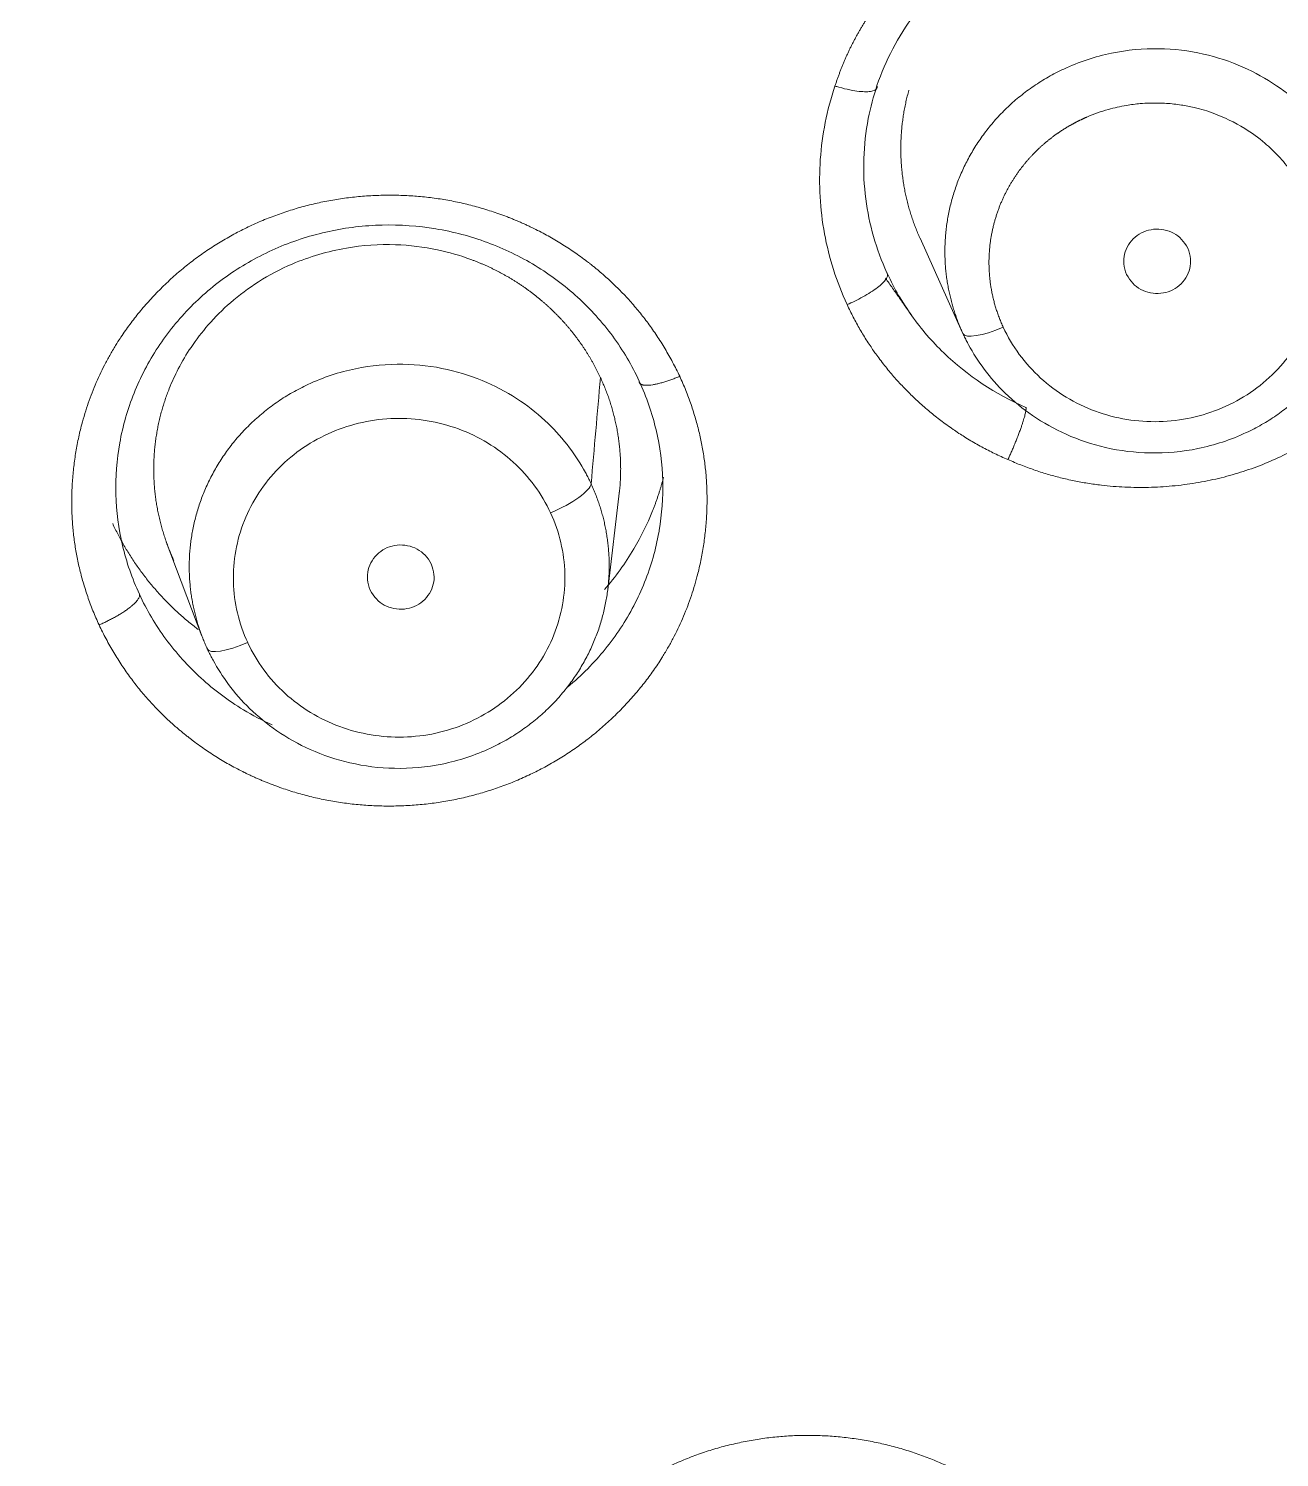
# Model space of a CAD drawing. Extents: x 6534 to 7663, y 0 to 827.
# Drawn here: x 7141.03 to 7149.49, y 544.82 to 554.48 of the extents above; entities that cross this region are included whole.
import ezdxf

# ---------------------------------------------------------------- set-up
doc = ezdxf.new("R2010")
doc.units = 0
doc.header["$LTSCALE"] = 30
doc.header["$MEASUREMENT"] = 0
doc.layers.add('1', color=7, linetype='CONTINUOUS')

msp = doc.modelspace()

# ---------------------------------------------------------------- linework, layer by layer
at = {"layer": '1', "color": 7, "linetype": 'Continuous', "lineweight": 18}
for p, q in [((7147.0556, 553.0597), (7147.3408, 552.4261)), ((7144.9438, 550.6827), (7145.0242, 551.3555)), ((7141.9585, 551.007), (7142.1994, 550.3707))]:
    msp.add_line(p, q, dxfattribs=at)
for centre, major_axis, ratio, start_param, end_param in [((7103.3945, 533.9208), (62.577, 0), 0.961466, 0, 3.141593), ((7103.3945, 533.3075), (-60.5, 0), 0.961466, 2.420581, 4.712389), ((7103.3945, 533.4449), (60, 0), 0.961466, 4.72417, 7.853982), ((7103.3945, 533.4449), (-59.925, 0), 0.961466, 1.570796, 4.712389), ((7147.6184, 552.5409), (-0.2724, -0.1257), 0.25132, 6.280698, 7.737962), ((7144.5571, 551.2855), (0.2723, 0.1259), 0.251191, 4.597103, 6.139773), ((7142.5088, 550.4087), (-0.2723, -0.1259), 0.25124, 6.265082, 7.737973)]:
    msp.add_ellipse(centre, major_axis=major_axis, ratio=ratio, start_param=start_param, end_param=end_param, dxfattribs=at)
at = {"layer": '1', "color": 7, "linetype": 'Continuous', "lineweight": 13}
for centre, major_axis, start_param, end_param in [((7103.3945, 533.3075), (-59.425, 0), 1.570796, 4.70194), ((7103.3945, 533.3075), (-57.948, 0), 1.579187, 4.712389), ((7103.3945, 533.3519), (57.4031, 0), 4.721079, 7.853982)]:
    msp.add_ellipse(centre, major_axis=major_axis, ratio=0.961466, start_param=start_param, end_param=end_param, dxfattribs=at)
at = {"layer": '1', "color": 7, "linetype": 'Continuous', "lineweight": 18}
for points, knots in [([(7166.2936, 539.0744), (7166.2935, 540.2478), (7166.258, 541.4096), (7166.1199, 543.7065), (7166.0175, 544.8416), (7165.7502, 547.0816), (7165.5853, 548.1865), (7165.1975, 550.3635), (7164.9745, 551.4355), (7164.4752, 553.5441), (7164.1987, 554.5807), (7163.5967, 556.6166), (7163.2712, 557.6159), (7162.5755, 559.5754), (7161.8352, 561.4959), (7160.604, 564.2559), (7159.2649, 566.8924), (7157.8306, 569.4036), (7156.3131, 571.7885), (7154.7243, 574.0471), (7153.0753, 576.1799), (7151.3771, 578.1885), (7150.2189, 579.4458), (7149.343, 580.3589), (7148.9032, 580.8079), (7148.3874, 581.3188), (7148.1289, 581.571), (7147.9995, 581.6963), (7147.9347, 581.7587), (7147.9023, 581.7899), (7147.8862, 581.8055), (7147.8781, 581.8133), (7147.874, 581.8172), (7147.872, 581.8191), (7147.871, 581.8201), (7147.8705, 581.8205), (7147.8703, 581.8208), (7147.8701, 581.8209), (7146.3686, 583.2641), (7144.7968, 584.6285), (7141.532, 587.1895), (7139.839, 588.3862), (7136.3513, 590.6036), (7134.5567, 591.6244), (7130.8862, 593.4839), (7129.0103, 594.3227), (7125.1973, 595.8143), (7123.2602, 596.4671), (7119.3451, 597.585), (7117.3671, 598.0499), (7113.3896, 598.7921), (7111.3902, 599.0693), (7107.3893, 599.4377), (7105.3878, 599.529), (7103.3945, 599.5291)], [0, 0, 0, 0, 0.03125, 0.03125, 0.0625, 0.0625, 0.09375, 0.09375, 0.125, 0.125, 0.15625, 0.15625, 0.1875, 0.1875, 0.21875, 0.25, 0.28125, 0.3125, 0.34375, 0.375, 0.40625, 0.4375, 0.46875, 0.46875, 0.484375, 0.492187, 0.496094, 0.498047, 0.499023, 0.499512, 0.499756, 0.499878, 0.499939, 0.499969, 0.499985, 0.499992, 0.499992, 0.5, 0.5, 0.5625, 0.5625, 0.625, 0.625, 0.6875, 0.6875, 0.75, 0.75, 0.8125, 0.8125, 0.875, 0.875, 0.9375, 0.9375, 1, 1, 1, 1]), ([(7146.4803, 554.0891), (7146.4828, 554.0967), (7146.4878, 554.1118), (7146.4956, 554.1344), (7146.5036, 554.1568), (7146.5119, 554.179), (7146.5204, 554.2012), (7146.5291, 554.2231), (7146.5381, 554.2449), (7146.5473, 554.2666), (7146.5568, 554.2881), (7146.5665, 554.3095), (7146.5764, 554.3307), (7146.5866, 554.3518), (7146.597, 554.3727), (7146.6077, 554.3934), (7146.6186, 554.4141), (7146.6298, 554.4345), (7146.6412, 554.4548), (7146.6528, 554.475), (7146.6647, 554.495), (7146.6768, 554.5149), (7146.6892, 554.5346), (7146.7018, 554.5541), (7146.7147, 554.5735), (7146.7278, 554.5928), (7146.7411, 554.6119), (7146.774, 554.6577), (7146.829, 554.7286), (7146.9103, 554.821), (7146.9975, 554.9085), (7147.0908, 554.9912), (7147.1893, 555.0684), (7147.2922, 555.1394), (7147.3992, 555.2035), (7147.5102, 555.2608), (7147.6254, 555.3112), (7147.8026, 555.3757), (7148.0496, 555.4367), (7148.3332, 555.4623), (7148.5842, 555.4548), (7148.7991, 555.427), (7148.9937, 555.3822), (7149.1672, 555.3268), (7149.3194, 555.2657), (7149.4667, 555.1937), (7149.6083, 555.1113), (7149.7433, 555.0196), (7149.8708, 554.9194), (7149.9903, 554.8111), (7150.075, 554.7228), (7150.1302, 554.6598), (7150.1594, 554.625), (7150.1877, 554.5897), (7150.2153, 554.5538), (7150.242, 554.5175), (7150.268, 554.4806), (7150.2932, 554.4432), (7150.3175, 554.4052), (7150.3411, 554.3668), (7150.3638, 554.3278), (7150.3857, 554.2883), (7150.4068, 554.2483), (7150.4272, 554.2078), (7150.44, 554.1805), (7150.4464, 554.1668)], [0, 0, 0, 0, 0.004808, 0.009602, 0.014384, 0.019154, 0.023913, 0.02866, 0.033398, 0.038126, 0.042845, 0.047556, 0.052259, 0.056955, 0.061645, 0.06633, 0.071009, 0.075685, 0.080356, 0.085025, 0.089692, 0.094357, 0.099021, 0.103684, 0.108348, 0.113014, 0.117681, 0.12235, 0.146916, 0.171479, 0.19613, 0.220956, 0.246047, 0.270868, 0.295601, 0.32034, 0.345183, 0.370225, 0.432124, 0.49494, 0.537084, 0.579096, 0.621393, 0.653313, 0.685037, 0.716739, 0.748597, 0.780298, 0.811763, 0.843149, 0.874616, 0.883542, 0.892458, 0.901366, 0.910271, 0.919177, 0.928087, 0.937006, 0.945937, 0.954884, 0.963852, 0.972843, 0.981863, 0.990914, 1, 1, 1, 1]), ([(7150.2297, 554.1554), (7150.1918, 554.2373), (7150.1475, 554.3168), (7150.0468, 554.4693), (7149.9905, 554.5422), (7149.8675, 554.6799), (7149.8007, 554.7447), (7149.6582, 554.8644), (7149.5825, 554.9194), (7149.424, 555.0186), (7149.3411, 555.0627), (7149.1701, 555.1388), (7149.082, 555.171), (7148.9022, 555.2225), (7148.8107, 555.2419), (7148.626, 555.2675), (7148.533, 555.2737), (7148.3474, 555.2725), (7148.2549, 555.2652), (7148.0724, 555.237), (7147.9824, 555.2161), (7147.807, 555.1612), (7147.7216, 555.1271), (7147.5575, 555.0463), (7147.4787, 554.9997), (7147.3297, 554.8949), (7147.2594, 554.8368), (7147.1292, 554.7103), (7147.0692, 554.642), (7146.9608, 554.497), (7146.9125, 554.4203), (7146.8287, 554.2604), (7146.7932, 554.1772), (7146.7644, 554.0918)], [0, 0, 0, 0, 0.0625, 0.0625, 0.125, 0.125, 0.1875, 0.1875, 0.25, 0.25, 0.3125, 0.3125, 0.375, 0.375, 0.4375, 0.4375, 0.5, 0.5, 0.5625, 0.5625, 0.625, 0.625, 0.6875, 0.6875, 0.75, 0.75, 0.8125, 0.8125, 0.875, 0.875, 0.9375, 0.9375, 1, 1, 1, 1]), ([(7149.9417, 553.5348), (7149.9394, 553.5398), (7149.9346, 553.5499), (7149.9273, 553.5649), (7149.9198, 553.5799), (7149.912, 553.5948), (7149.8757, 553.6628), (7149.7977, 553.7845), (7149.6526, 553.9489), (7149.4661, 554.1006), (7149.2371, 554.2277), (7148.968, 554.3165), (7148.6655, 554.3526), (7148.342, 554.3224), (7148.111, 554.2459), (7147.9742, 554.1786), (7147.9227, 554.1506), (7147.8729, 554.1209), (7147.8249, 554.0895), (7147.7786, 554.0566), (7147.7342, 554.0222), (7147.6916, 553.9865), (7147.6509, 553.9496), (7147.6122, 553.9115), (7147.5753, 553.8724), (7147.5404, 553.8324), (7147.5074, 553.7916), (7147.4763, 553.75), (7147.4471, 553.7077), (7147.4199, 553.6649), (7147.3945, 553.6216), (7147.3711, 553.5779), (7147.3495, 553.5339), (7147.3297, 553.4897), (7147.3117, 553.4453), (7147.2956, 553.4009), (7147.2812, 553.3564), (7147.2684, 553.312), (7147.2574, 553.2677), (7147.248, 553.2236), (7147.2402, 553.1797), (7147.2339, 553.1361), (7147.2292, 553.0929), (7147.2259, 553.05), (7147.224, 553.0076), (7147.2235, 552.9657), (7147.2243, 552.9243), (7147.2263, 552.8834), (7147.2296, 552.8432), (7147.2341, 552.8035), (7147.2396, 552.7645), (7147.2463, 552.7262), (7147.2539, 552.6886), (7147.2626, 552.6518), (7147.2721, 552.6156), (7147.2825, 552.5802), (7147.2937, 552.5456), (7147.3057, 552.5118), (7147.3184, 552.4788), (7147.3318, 552.4466), (7147.3413, 552.4255), (7147.346, 552.4151)], [0, 0, 0, 0, 0.003868, 0.007742, 0.011622, 0.015507, 0.019397, 0.06511, 0.115266, 0.16986, 0.228891, 0.292354, 0.360244, 0.432556, 0.509282, 0.522646, 0.535891, 0.549015, 0.562019, 0.574904, 0.587668, 0.600313, 0.612837, 0.625242, 0.637526, 0.649691, 0.661736, 0.673661, 0.685466, 0.697151, 0.708716, 0.720162, 0.731487, 0.742693, 0.753779, 0.764745, 0.775591, 0.786318, 0.796924, 0.807411, 0.817779, 0.828026, 0.838154, 0.848162, 0.858051, 0.867819, 0.877469, 0.886998, 0.896408, 0.905698, 0.914869, 0.92392, 0.932851, 0.941663, 0.950356, 0.958928, 0.967382, 0.975716, 0.98393, 0.992025, 1, 1, 1, 1]), ([(7146.5625, 552.6112), (7146.4903, 552.7671), (7146.3892, 553.0851), (7146.3601, 553.5962), (7146.4253, 553.9251), (7146.4803, 554.0891)], [0, 0, 0, 0, 0.333339, 0.666678, 1, 1, 1, 1]), ([(7146.7645, 554.0918), (7146.74, 554.0191), (7146.6737, 553.7682), (7146.6598, 553.3318), (7146.7596, 552.983), (7146.8336, 552.8222), (7146.8348, 552.8196)], [0, 0, 0, 0, 0.17588, 0.595339, 0.993494, 1, 1, 1, 1]), ([(7147.0623, 553.0452), (7147.0571, 553.0566), (7147.0467, 553.0794), (7147.0323, 553.1142), (7147.0186, 553.1494), (7147.0058, 553.1849), (7146.9939, 553.2208), (7146.9829, 553.2571), (7146.9729, 553.2937), (7146.9638, 553.3306), (7146.9556, 553.3678), (7146.9483, 553.4053), (7146.9421, 553.443), (7146.9368, 553.481), (7146.9325, 553.5191), (7146.9292, 553.5574), (7146.9269, 553.5959), (7146.9256, 553.6345), (7146.9253, 553.6732), (7146.926, 553.712), (7146.9278, 553.7508), (7146.9306, 553.7896), (7146.9345, 553.8285), (7146.9394, 553.8673), (7146.9453, 553.9061), (7146.9523, 553.9448), (7146.9604, 553.9834), (7146.9695, 554.0218), (7146.9764, 554.0479), (7146.9801, 554.0612), (7146.9803, 554.0617)], [0, 0, 0, 0, 0.035942, 0.071964, 0.108066, 0.144247, 0.180508, 0.216849, 0.253269, 0.289768, 0.326347, 0.363006, 0.399744, 0.436561, 0.473458, 0.510435, 0.547491, 0.584626, 0.62184, 0.659134, 0.696507, 0.73396, 0.771492, 0.809103, 0.846793, 0.884562, 0.922411, 0.960338, 0.998345, 1, 1, 1, 1]), ([(7147.346, 552.4151), (7147.3484, 552.4099), (7147.3532, 552.3998), (7147.3606, 552.3847), (7147.3681, 552.3697), (7147.3758, 552.355), (7147.4117, 552.2878), (7147.4889, 552.1671), (7147.6325, 552.0036), (7147.8178, 551.8519), (7148.046, 551.7242), (7148.3151, 551.6343), (7148.6186, 551.5971), (7148.9439, 551.6268), (7149.1764, 551.7037), (7149.314, 551.7715), (7149.3657, 551.7996), (7149.4156, 551.8294), (7149.4637, 551.8609), (7149.5101, 551.894), (7149.5546, 551.9285), (7149.5972, 551.9643), (7149.6379, 552.0013), (7149.6768, 552.0395), (7149.7136, 552.0787), (7149.7486, 552.1189), (7149.7816, 552.1599), (7149.8127, 552.2016), (7149.8418, 552.244), (7149.869, 552.2869), (7149.8943, 552.3303), (7149.9177, 552.374), (7149.9393, 552.4181), (7149.959, 552.4624), (7149.9769, 552.5068), (7149.9929, 552.5514), (7150.0073, 552.5959), (7150.0199, 552.6403), (7150.0309, 552.6846), (7150.0402, 552.7287), (7150.0479, 552.7726), (7150.0541, 552.8162), (7150.0588, 552.8594), (7150.062, 552.9022), (7150.0638, 552.9445), (7150.0642, 552.9864), (7150.0634, 553.0277), (7150.0612, 553.0685), (7150.0579, 553.1086), (7150.0534, 553.1482), (7150.0478, 553.187), (7150.0412, 553.2252), (7150.0335, 553.2627), (7150.0249, 553.2994), (7150.0153, 553.3354), (7150.005, 553.3706), (7149.9938, 553.405), (7149.9818, 553.4386), (7149.9692, 553.4715), (7149.9559, 553.5035), (7149.9464, 553.5244), (7149.9417, 553.5348)], [0, 0, 0, 0, 0.003921, 0.007817, 0.011689, 0.015536, 0.019358, 0.064573, 0.114371, 0.16875, 0.227711, 0.291254, 0.359377, 0.43208, 0.50936, 0.522766, 0.53605, 0.549213, 0.562254, 0.575174, 0.587972, 0.600648, 0.613202, 0.625635, 0.637946, 0.650136, 0.662203, 0.674149, 0.685973, 0.697676, 0.709256, 0.720715, 0.732052, 0.743267, 0.75436, 0.765331, 0.776181, 0.786908, 0.797514, 0.807998, 0.81836, 0.8286, 0.838718, 0.848715, 0.858589, 0.868342, 0.877972, 0.887481, 0.896868, 0.906133, 0.915276, 0.924297, 0.933196, 0.941973, 0.950628, 0.959162, 0.967573, 0.975863, 0.98403, 0.992076, 1, 1, 1, 1]), ([(7141.7765, 550.6531), (7141.7273, 550.7594), (7141.689, 550.8703), (7141.6356, 551.0972), (7141.6206, 551.2131), (7141.6144, 551.4457), (7141.6232, 551.5622), (7141.6643, 551.7914), (7141.6967, 551.904), (7141.7836, 552.121), (7141.8381, 552.2254), (7141.9675, 552.4218), (7142.0422, 552.5139), (7142.2089, 552.6824), (7142.3009, 552.7586), (7142.4987, 552.8925), (7142.6044, 552.9502), (7142.8256, 553.0444), (7142.941, 553.081), (7143.1771, 553.1321), (7143.2977, 553.1464), (7143.5397, 553.1522), (7143.661, 553.1437), (7143.8995, 553.1041), (7144.0168, 553.0729), (7144.2428, 552.9894), (7144.3515, 552.9369), (7144.5562, 552.8126), (7144.6522, 552.7408), (7144.8278, 552.5807), (7144.9073, 552.4923), (7145.0471, 552.3022), (7145.1072, 552.2006), (7145.1564, 552.0942)], [0, 0, 0, 0, 0.0625, 0.0625, 0.125, 0.125, 0.1875, 0.1875, 0.25, 0.25, 0.3125, 0.3125, 0.375, 0.375, 0.4375, 0.4375, 0.5, 0.5, 0.5625, 0.5625, 0.625, 0.625, 0.6875, 0.6875, 0.75, 0.75, 0.8125, 0.8125, 0.875, 0.875, 0.9375, 0.9375, 1, 1, 1, 1]), ([(7142.0098, 550.8824), (7142.0047, 550.8937), (7141.9943, 550.9165), (7141.9799, 550.9511), (7141.9663, 550.9861), (7141.9536, 551.0215), (7141.9417, 551.0573), (7141.9308, 551.0934), (7141.9208, 551.1298), (7141.9117, 551.1666), (7141.9035, 551.2036), (7141.8963, 551.2409), (7141.8901, 551.2785), (7141.8848, 551.3163), (7141.8805, 551.3542), (7141.8772, 551.3924), (7141.8749, 551.4307), (7141.8736, 551.4691), (7141.8733, 551.5076), (7141.8741, 551.5462), (7141.8758, 551.5849), (7141.8786, 551.6236), (7141.8824, 551.6623), (7141.8873, 551.7009), (7141.8932, 551.7395), (7141.9002, 551.778), (7141.9082, 551.8165), (7141.9172, 551.8547), (7141.9274, 551.8929), (7141.9385, 551.9308), (7141.9507, 551.9685), (7141.9639, 552.006), (7141.991, 552.0765), (7142.0405, 552.1844), (7142.1268, 552.33), (7142.2433, 552.4818), (7142.3945, 552.6329), (7142.5843, 552.7745), (7142.8433, 552.9111), (7143.158, 553.0039), (7143.4935, 553.0266), (7143.7779, 552.9919), (7143.9522, 552.9415), (7144.0393, 552.9087), (7144.0597, 552.9007), (7144.08, 552.8925), (7144.1001, 552.8839), (7144.1201, 552.8751), (7144.1399, 552.8661), (7144.1596, 552.8568), (7144.1791, 552.8473), (7144.1984, 552.8375), (7144.2176, 552.8274), (7144.2366, 552.8171), (7144.2555, 552.8066), (7144.2741, 552.7959), (7144.2926, 552.7849), (7144.3109, 552.7736), (7144.3291, 552.7622), (7144.347, 552.7505), (7144.3648, 552.7386), (7144.3823, 552.7265), (7144.3997, 552.7142), (7144.4169, 552.7016), (7144.4339, 552.6889), (7144.4506, 552.6759), (7144.4672, 552.6627), (7144.4836, 552.6493), (7144.4997, 552.6358), (7144.5157, 552.622), (7144.5314, 552.6081), (7144.5469, 552.5939), (7144.5622, 552.5796), (7144.5773, 552.5651), (7144.5921, 552.5504), (7144.6067, 552.5356), (7144.6211, 552.5205), (7144.6353, 552.5053), (7144.6493, 552.49), (7144.663, 552.4744), (7144.6764, 552.4588), (7144.6897, 552.4429), (7144.7027, 552.4269), (7144.7155, 552.4108), (7144.728, 552.3945), (7144.7403, 552.3781), (7144.7523, 552.3616), (7144.7641, 552.3449), (7144.7757, 552.3281), (7144.787, 552.3111), (7144.798, 552.294), (7144.8089, 552.2769), (7144.8194, 552.2595), (7144.8297, 552.2421), (7144.8398, 552.2246), (7144.8496, 552.207), (7144.8592, 552.1892), (7144.8685, 552.1714), (7144.8775, 552.1535), (7144.8863, 552.1355), (7144.892, 552.1234), (7144.8948, 552.1173)], [0, 0, 0, 0, 0.007808, 0.015634, 0.023477, 0.031338, 0.039215, 0.04711, 0.055022, 0.062951, 0.070898, 0.078861, 0.086842, 0.094841, 0.102856, 0.110889, 0.118938, 0.127005, 0.13509, 0.143191, 0.15131, 0.159445, 0.167598, 0.175768, 0.183955, 0.19216, 0.200381, 0.20862, 0.216876, 0.225148, 0.233438, 0.241745, 0.25007, 0.280766, 0.315864, 0.355358, 0.399242, 0.447512, 0.500159, 0.57734, 0.644702, 0.702243, 0.749962, 0.754414, 0.758861, 0.763303, 0.767739, 0.772171, 0.776598, 0.78102, 0.785437, 0.789849, 0.794256, 0.798658, 0.803055, 0.807447, 0.811834, 0.816216, 0.820594, 0.824966, 0.829333, 0.833696, 0.838053, 0.842406, 0.846753, 0.851096, 0.855434, 0.859767, 0.864094, 0.868417, 0.872735, 0.877049, 0.881357, 0.88566, 0.889958, 0.894252, 0.89854, 0.902824, 0.907103, 0.911377, 0.915646, 0.91991, 0.924169, 0.928423, 0.932673, 0.936917, 0.941157, 0.945391, 0.949621, 0.953846, 0.958066, 0.962282, 0.966492, 0.970697, 0.974898, 0.979094, 0.983285, 0.987471, 0.991652, 0.995828, 1, 1, 1, 1]), ([(7146.8349, 552.8197), (7146.8808, 552.7203), (7146.9363, 552.625), (7147.0643, 552.4458), (7147.1368, 552.3619), (7147.3763, 552.131), (7147.5655, 552.0054), (7147.7718, 551.9163)], [0, 0, 0, 0, 0.25, 0.25, 0.5, 0.5, 1, 1, 1, 1]), ([(7144.831, 551.4004), (7144.8286, 551.4056), (7144.8238, 551.4158), (7144.8164, 551.4311), (7144.8087, 551.4463), (7144.8008, 551.4615), (7144.7643, 551.5299), (7144.6858, 551.652), (7144.5401, 551.8167), (7144.3531, 551.9684), (7144.1239, 552.0952), (7143.8548, 552.1836), (7143.5527, 552.2194), (7143.2299, 552.1891), (7142.9996, 552.1129), (7142.8631, 552.0457), (7142.8116, 552.0178), (7142.7619, 551.9881), (7142.7139, 551.9567), (7142.6677, 551.9239), (7142.6233, 551.8896), (7142.5808, 551.8539), (7142.5401, 551.817), (7142.5014, 551.779), (7142.4646, 551.74), (7142.4296, 551.7), (7142.3967, 551.6592), (7142.3656, 551.6176), (7142.3365, 551.5754), (7142.3093, 551.5326), (7142.284, 551.4894), (7142.2605, 551.4458), (7142.239, 551.4018), (7142.2192, 551.3576), (7142.2013, 551.3133), (7142.1852, 551.2689), (7142.1708, 551.2245), (7142.1581, 551.1801), (7142.1471, 551.1358), (7142.1377, 551.0917), (7142.1299, 551.0479), (7142.1237, 551.0044), (7142.1189, 550.9612), (7142.1156, 550.9183), (7142.1138, 550.876), (7142.1133, 550.8341), (7142.1141, 550.7927), (7142.1162, 550.7519), (7142.1195, 550.7117), (7142.124, 550.672), (7142.1296, 550.6331), (7142.1362, 550.5948), (7142.1439, 550.5573), (7142.1525, 550.5204), (7142.1621, 550.4843), (7142.1725, 550.4489), (7142.1837, 550.4144), (7142.1957, 550.3806), (7142.2085, 550.3476), (7142.2218, 550.3154), (7142.2314, 550.2943), (7142.2361, 550.2839)], [0, 0, 0, 0, 0.003927, 0.007866, 0.011819, 0.015784, 0.019761, 0.065642, 0.11591, 0.170563, 0.229597, 0.293009, 0.360795, 0.432949, 0.509466, 0.522824, 0.536063, 0.549181, 0.56218, 0.575059, 0.587818, 0.600458, 0.612977, 0.625377, 0.637656, 0.649816, 0.661857, 0.673777, 0.685578, 0.697259, 0.70882, 0.720261, 0.731582, 0.742784, 0.753866, 0.764829, 0.775671, 0.786394, 0.796998, 0.807481, 0.817845, 0.828089, 0.838214, 0.848218, 0.858104, 0.867869, 0.877515, 0.887041, 0.896448, 0.905735, 0.914902, 0.92395, 0.932879, 0.941687, 0.950376, 0.958946, 0.967396, 0.975726, 0.983937, 0.992028, 1, 1, 1, 1]), ([(7144.8948, 552.1173), (7144.8999, 552.106), (7144.9103, 552.0832), (7144.9247, 552.0486), (7144.9383, 552.0136), (7144.951, 551.9782), (7144.9629, 551.9424), (7144.9738, 551.9063), (7144.9838, 551.8699), (7144.9929, 551.8331), (7145.0011, 551.7961), (7145.0083, 551.7588), (7145.0145, 551.7212), (7145.0198, 551.6835), (7145.0241, 551.6455), (7145.0274, 551.6074), (7145.0297, 551.5691), (7145.031, 551.5307), (7145.0313, 551.4921), (7145.0305, 551.4536), (7145.0288, 551.4149), (7145.026, 551.3762), (7145.0232, 551.3476), (7145.0213, 551.3318), (7145.021, 551.3289)], [0, 0, 0, 0, 0.046097, 0.092294, 0.138591, 0.184989, 0.231487, 0.278085, 0.324784, 0.371584, 0.418485, 0.465486, 0.512588, 0.559792, 0.607096, 0.654502, 0.702009, 0.749618, 0.797328, 0.84514, 0.893053, 0.941068, 0.989186, 1, 1, 1, 1]), ([(7145.1565, 552.0942), (7145.2057, 551.9879), (7145.2439, 551.8771), (7145.2973, 551.6503), (7145.3124, 551.5344), (7145.3185, 551.3067), (7145.3106, 551.1949), (7145.2918, 551.0848)], [0, 0, 0, 0, 0.337895, 0.337895, 0.67579, 0.67579, 1, 1, 1, 1]), ([(7144.9215, 550.6843), (7144.9961, 550.7704), (7145.1191, 550.9408), (7145.2148, 551.1352), (7145.2553, 551.2382), (7145.2636, 551.2602), (7145.2716, 551.2823), (7145.2794, 551.3044), (7145.2868, 551.3267), (7145.294, 551.349), (7145.3008, 551.3713), (7145.3074, 551.3937), (7145.3137, 551.4161), (7145.3183, 551.4335), (7145.3208, 551.4434), (7145.3214, 551.4458)], [0, 0, 0, 0, 0.390553, 0.720075, 0.747361, 0.774614, 0.801834, 0.829022, 0.856176, 0.883298, 0.910387, 0.937443, 0.964467, 0.991457, 1, 1, 1, 1]), ([(7142.2361, 550.2839), (7142.2385, 550.2786), (7142.2434, 550.2682), (7142.251, 550.2528), (7142.2586, 550.2376), (7142.2664, 550.2226), (7142.3023, 550.1555), (7142.3793, 550.0353), (7142.5223, 549.8723), (7142.7071, 549.7206), (7142.935, 549.5927), (7143.2041, 549.5025), (7143.5077, 549.4648), (7143.8337, 549.4942), (7144.0665, 549.5709), (7144.2044, 549.6387), (7144.2559, 549.6668), (7144.3058, 549.6965), (7144.3538, 549.728), (7144.4001, 549.761), (7144.4446, 549.7954), (7144.4872, 549.8311), (7144.5279, 549.8681), (7144.5666, 549.9062), (7144.6035, 549.9454), (7144.6384, 549.9854), (7144.6714, 550.0263), (7144.7024, 550.068), (7144.7315, 550.1103), (7144.7587, 550.1532), (7144.784, 550.1965), (7144.8074, 550.2402), (7144.8289, 550.2842), (7144.8486, 550.3284), (7144.8665, 550.3728), (7144.8826, 550.4173), (7144.8969, 550.4617), (7144.9095, 550.5061), (7144.9205, 550.5504), (7144.9298, 550.5945), (7144.9375, 550.6383), (7144.9437, 550.6818), (7144.9484, 550.725), (7144.9516, 550.7678), (7144.9534, 550.8101), (7144.9538, 550.852), (7144.9529, 550.8933), (7144.9508, 550.934), (7144.9475, 550.9742), (7144.943, 551.0137), (7144.9374, 551.0525), (7144.9307, 551.0907), (7144.923, 551.1282), (7144.9144, 551.1649), (7144.9048, 551.2009), (7144.8944, 551.2361), (7144.8832, 551.2706), (7144.8712, 551.3042), (7144.8585, 551.3371), (7144.8452, 551.3691), (7144.8357, 551.3901), (7144.831, 551.4004)], [0, 0, 0, 0, 0.004015, 0.007995, 0.011942, 0.015855, 0.019734, 0.064711, 0.114332, 0.168596, 0.227502, 0.291048, 0.359233, 0.432055, 0.509512, 0.522903, 0.536174, 0.549323, 0.562352, 0.575259, 0.588045, 0.600709, 0.613253, 0.625675, 0.637976, 0.650155, 0.662214, 0.674151, 0.685967, 0.697661, 0.709235, 0.720687, 0.732017, 0.743227, 0.754315, 0.765281, 0.776127, 0.786851, 0.797453, 0.807934, 0.818294, 0.828533, 0.83865, 0.848646, 0.85852, 0.868273, 0.877905, 0.887415, 0.896804, 0.906071, 0.915217, 0.924242, 0.933145, 0.941927, 0.950587, 0.959126, 0.967544, 0.97584, 0.984015, 0.992068, 1, 1, 1, 1]), ([(7141.5959, 551.131), (7141.6018, 551.1185), (7141.6135, 551.0936), (7141.6322, 551.0567), (7141.6517, 551.02), (7141.6721, 550.9837), (7141.6933, 550.9477), (7141.7154, 550.9121), (7141.7384, 550.8769), (7141.7622, 550.8421), (7141.7869, 550.8077), (7141.8124, 550.7738), (7141.8387, 550.7403), (7141.8659, 550.7074), (7141.8938, 550.6749), (7141.9226, 550.643), (7141.9522, 550.6116), (7141.9825, 550.5808), (7142.0137, 550.5506), (7142.0456, 550.521), (7142.0783, 550.4921), (7142.1117, 550.4638), (7142.1437, 550.4378), (7142.1647, 550.4215), (7142.1741, 550.4143)], [0, 0, 0, 0, 0.04476, 0.089625, 0.134593, 0.179667, 0.224844, 0.270126, 0.315513, 0.361003, 0.406598, 0.452298, 0.498101, 0.544009, 0.590021, 0.636137, 0.682357, 0.728682, 0.77511, 0.821643, 0.868279, 0.91502, 0.961864, 1, 1, 1, 1])]:
    msp.add_open_spline(points, degree=3, knots=knots, dxfattribs=at)
at = {"layer": '1', "color": 7, "linetype": 'Continuous', "lineweight": 13}
for points, degree, knots in [([(7150.4464, 554.1668), (7150.4498, 554.1595), (7150.4565, 554.1449), (7150.4662, 554.123), (7150.4757, 554.1011), (7150.4848, 554.0792), (7150.4937, 554.0573), (7150.5023, 554.0354), (7150.5106, 554.0136), (7150.5187, 553.9917), (7150.5264, 553.9699), (7150.5339, 553.948), (7150.5411, 553.9262), (7150.548, 553.9044), (7150.5547, 553.8826), (7150.561, 553.8609), (7150.5671, 553.8391), (7150.5729, 553.8174), (7150.5784, 553.7956), (7150.5836, 553.7739), (7150.5886, 553.7522), (7150.5932, 553.7305), (7150.5976, 553.7089), (7150.6017, 553.6872), (7150.6055, 553.6656), (7150.609, 553.644), (7150.6123, 553.6224), (7150.6178, 553.5826), (7150.6241, 553.524), (7150.6293, 553.4461), (7150.6314, 553.3668), (7150.6299, 553.2589), (7150.6204, 553.1237), (7150.5993, 552.9815), (7150.5731, 552.8603), (7150.5452, 552.7597), (7150.512, 552.6617), (7150.4733, 552.5664), (7150.4292, 552.4738), (7150.3774, 552.3795), (7150.3173, 552.2841), (7150.2483, 552.1882), (7150.1732, 552.0963), (7150.0921, 552.0084), (7149.9983, 551.918), (7149.8913, 551.8273), (7149.7703, 551.739), (7149.6433, 551.6598), (7149.5095, 551.5891), (7149.3694, 551.5275), (7149.2236, 551.4758), (7149.0741, 551.4347), (7148.9195, 551.4038), (7148.7613, 551.3834), (7148.6009, 551.3739), (7148.4409, 551.3757), (7148.3191, 551.3857), (7148.2353, 551.3964), (7148.189, 551.4033), (7148.143, 551.4112), (7148.0971, 551.4202), (7148.0514, 551.4301), (7148.0059, 551.441), (7147.9607, 551.4528), (7147.9156, 551.4657), (7147.8708, 551.4795), (7147.8261, 551.4944), (7147.7817, 551.5102), (7147.7375, 551.527), (7147.6934, 551.5448), (7147.6643, 551.5574), (7147.6498, 551.5637)], 3, [0, 0, 0, 0, 0.004832, 0.009643, 0.014433, 0.019204, 0.023955, 0.028687, 0.033401, 0.038097, 0.042776, 0.047438, 0.052084, 0.056714, 0.061329, 0.065929, 0.070515, 0.075088, 0.079647, 0.084195, 0.08873, 0.093255, 0.097769, 0.102273, 0.106767, 0.111253, 0.115731, 0.120201, 0.135993, 0.152075, 0.16847, 0.185198, 0.219107, 0.252894, 0.274925, 0.296703, 0.318285, 0.339729, 0.361095, 0.382445, 0.40692, 0.431335, 0.455769, 0.480302, 0.505014, 0.535604, 0.565805, 0.595777, 0.62568, 0.656329, 0.686742, 0.717097, 0.74757, 0.779074, 0.810217, 0.841177, 0.872134, 0.881224, 0.890302, 0.899371, 0.908437, 0.917505, 0.92658, 0.935667, 0.94477, 0.953894, 0.963044, 0.972225, 0.981442, 0.990699, 1, 1, 1, 1]), ([(7146.4803, 554.0891), (7146.4892, 554.0864), (7146.5243, 554.076), (7146.5829, 554.0618), (7146.6355, 554.0537), (7146.6701, 554.0509), (7146.6921, 554.0504), (7146.7117, 554.0513), (7146.7357, 554.0546), (7146.7589, 554.0633), (7146.7672, 554.078), (7146.7654, 554.0888), (7146.7644, 554.0918)], 3, [0, 0, 0, 0, 0.05055, 0.200043, 0.349537, 0.424284, 0.49903, 0.573777, 0.648524, 0.798017, 0.947511, 1, 1, 1, 1]), ([(7147.6182, 552.4584), (7147.6159, 552.4634), (7147.6114, 552.4733), (7147.6049, 552.4884), (7147.5986, 552.5034), (7147.5926, 552.5185), (7147.5869, 552.5336), (7147.5814, 552.5487), (7147.5762, 552.5638), (7147.5713, 552.5789), (7147.5666, 552.594), (7147.5621, 552.6091), (7147.5579, 552.6242), (7147.554, 552.6393), (7147.5502, 552.6543), (7147.5468, 552.6694), (7147.5435, 552.6844), (7147.5405, 552.6994), (7147.5378, 552.7143), (7147.5352, 552.7292), (7147.5329, 552.7441), (7147.5308, 552.7589), (7147.529, 552.7737), (7147.5273, 552.7884), (7147.5259, 552.8031), (7147.5247, 552.8177), (7147.5237, 552.8323), (7147.5229, 552.8468), (7147.5223, 552.8612), (7147.522, 552.8756), (7147.5218, 552.8899), (7147.5218, 552.9041), (7147.522, 552.9183), (7147.5224, 552.9324), (7147.523, 552.9464), (7147.5238, 552.9603), (7147.5247, 552.9741), (7147.5259, 552.9879), (7147.5272, 553.0015), (7147.5286, 553.0151), (7147.5303, 553.0286), (7147.5321, 553.0419), (7147.5341, 553.0552), (7147.5362, 553.0684), (7147.5385, 553.0815), (7147.541, 553.0945), (7147.5436, 553.1074), (7147.5463, 553.1202), (7147.5492, 553.1329), (7147.5522, 553.1454), (7147.5554, 553.1579), (7147.5587, 553.1703), (7147.5621, 553.1825), (7147.5657, 553.1947), (7147.5694, 553.2067), (7147.5732, 553.2186), (7147.5771, 553.2304), (7147.5812, 553.2421), (7147.5853, 553.2537), (7147.5896, 553.2651), (7147.594, 553.2765), (7147.5985, 553.2877), (7147.603, 553.2988), (7147.6077, 553.3098), (7147.6125, 553.3207), (7147.6174, 553.3315), (7147.6223, 553.3421), (7147.6274, 553.3526), (7147.6325, 553.363), (7147.6377, 553.3733), (7147.643, 553.3835), (7147.6484, 553.3935), (7147.6538, 553.4035), (7147.6593, 553.4133), (7147.6649, 553.423), (7147.6706, 553.4325), (7147.6763, 553.442), (7147.682, 553.4513), (7147.6879, 553.4605), (7147.6937, 553.4696), (7147.6997, 553.4786), (7147.7057, 553.4875), (7147.7117, 553.4962), (7147.7178, 553.5048), (7147.7239, 553.5133), (7147.73, 553.5217), (7147.7362, 553.53), (7147.7425, 553.5382), (7147.7487, 553.5462), (7147.755, 553.5541), (7147.7614, 553.562), (7147.7677, 553.5697), (7147.7741, 553.5773), (7147.7805, 553.5847), (7147.7869, 553.5921), (7147.7933, 553.5994), (7147.7998, 553.6065), (7147.8063, 553.6135), (7147.8128, 553.6205), (7147.8192, 553.6273), (7147.8257, 553.634), (7147.8322, 553.6406), (7147.8388, 553.6471), (7147.8453, 553.6535), (7147.8518, 553.6598), (7147.8583, 553.666), (7147.8648, 553.672), (7147.8713, 553.678), (7147.8778, 553.6839), (7147.8843, 553.6897), (7147.8908, 553.6954), (7147.8973, 553.701), (7147.9037, 553.7065), (7147.9102, 553.7119), (7147.9166, 553.7172), (7147.923, 553.7224), (7147.9294, 553.7275), (7147.9358, 553.7325), (7147.9421, 553.7374), (7147.9485, 553.7423), (7147.9548, 553.747), (7147.9611, 553.7517), (7147.9673, 553.7563), (7147.9735, 553.7607), (7147.9797, 553.7651), (7147.9859, 553.7695), (7147.992, 553.7737), (7147.9981, 553.7779), (7148.0042, 553.7819), (7148.0102, 553.7859), (7148.0162, 553.7898), (7148.0222, 553.7937), (7148.0281, 553.7974), (7148.034, 553.8011), (7148.0399, 553.8047), (7148.0457, 553.8083), (7148.0514, 553.8117), (7148.0571, 553.8151), (7148.0628, 553.8184), (7148.0684, 553.8217), (7148.074, 553.8249), (7148.0795, 553.828), (7148.085, 553.831), (7148.0905, 553.834), (7148.0959, 553.8369), (7148.1012, 553.8398), (7148.1065, 553.8426), (7148.1117, 553.8453), (7148.1169, 553.848), (7148.122, 553.8506), (7148.1271, 553.8531), (7148.1321, 553.8556), (7148.1371, 553.858), (7148.142, 553.8604), (7148.1469, 553.8627), (7148.1516, 553.865), (7148.1564, 553.8672), (7148.1611, 553.8693), (7148.1657, 553.8714), (7148.1703, 553.8735), (7148.1748, 553.8755), (7148.1792, 553.8774), (7148.2293, 553.8992), (7148.3188, 553.9309), (7148.4407, 553.9581), (7148.5345, 553.97), (7148.6252, 553.9754), (7148.7183, 553.9739), (7148.8185, 553.9629), (7148.9044, 553.9463), (7148.9759, 553.9271), (7149.0939, 553.8877), (7149.2352, 553.8188), (7149.3618, 553.7267), (7149.4354, 553.661), (7149.4808, 553.6153), (7149.5243, 553.5657), (7149.5655, 553.5124), (7149.604, 553.4553), (7149.6314, 553.4082), (7149.6493, 553.3739), (7149.6591, 553.3542), (7149.665, 553.3417), (7149.6678, 553.3358)], 3, [0, 0, 0, 0, 0.004832, 0.009642, 0.014431, 0.019198, 0.023943, 0.028667, 0.033368, 0.038049, 0.042707, 0.047344, 0.05196, 0.056553, 0.061125, 0.065676, 0.070204, 0.074711, 0.079197, 0.08366, 0.088102, 0.092523, 0.096921, 0.101299, 0.105654, 0.109988, 0.1143, 0.11859, 0.122859, 0.127106, 0.131331, 0.135535, 0.139717, 0.143878, 0.148017, 0.152134, 0.156229, 0.160303, 0.164355, 0.168386, 0.172394, 0.176382, 0.180347, 0.184291, 0.188213, 0.192114, 0.195993, 0.19985, 0.203685, 0.207499, 0.211291, 0.215062, 0.218811, 0.222538, 0.226244, 0.229928, 0.23359, 0.23723, 0.240849, 0.244447, 0.248022, 0.251576, 0.255108, 0.258619, 0.262108, 0.265575, 0.269021, 0.272445, 0.275847, 0.279228, 0.282587, 0.285924, 0.28924, 0.292534, 0.295806, 0.299057, 0.302286, 0.305493, 0.308679, 0.311843, 0.314985, 0.318106, 0.321205, 0.324283, 0.327338, 0.330372, 0.333385, 0.336376, 0.339345, 0.342292, 0.345218, 0.348122, 0.351004, 0.353865, 0.356704, 0.359522, 0.362318, 0.365092, 0.367844, 0.370575, 0.373284, 0.375972, 0.378637, 0.381282, 0.383904, 0.386505, 0.389084, 0.391642, 0.394177, 0.396692, 0.399184, 0.401655, 0.404104, 0.406532, 0.408938, 0.411322, 0.413684, 0.416025, 0.418345, 0.420642, 0.422918, 0.425172, 0.427405, 0.429616, 0.431805, 0.433973, 0.436119, 0.438243, 0.440346, 0.442427, 0.444486, 0.446524, 0.44854, 0.450534, 0.452507, 0.454458, 0.456387, 0.458295, 0.460181, 0.462045, 0.463888, 0.465709, 0.467508, 0.469286, 0.471042, 0.472776, 0.474489, 0.47618, 0.47785, 0.479498, 0.481124, 0.482728, 0.484311, 0.485872, 0.487412, 0.488929, 0.490426, 0.4919, 0.493353, 0.494784, 0.496194, 0.497581, 0.498948, 0.543054, 0.578533, 0.605381, 0.623592, 0.655956, 0.684566, 0.709417, 0.730505, 0.747828, 0.815777, 0.864408, 0.88261, 0.901287, 0.920436, 0.940057, 0.960147, 0.980706, 0.987795, 0.994227, 1, 1, 1, 1]), ([(7141.5036, 550.4457), (7141.3301, 550.8265), (7141.3197, 551.2248), (7141.3143, 551.4278), (7141.385, 551.8345), (7141.6102, 552.4046), (7141.9093, 552.7072), (7142.2101, 553.0113), (7142.6036, 553.1774), (7142.9938, 553.3421), (7143.4239, 553.3508), (7143.8497, 553.3595), (7144.2463, 553.2113), (7144.4415, 553.1383), (7144.7981, 552.92), (7144.9504, 552.7809), (7145.2487, 552.5084), (7145.4306, 552.1267)], 2, [0, 0, 0, 0.125, 0.125, 0.1875, 0.25, 0.375, 0.375, 0.5, 0.5, 0.625, 0.625, 0.75, 0.75, 0.8125, 0.875, 0.875, 1, 1, 1]), ([(7149.6678, 553.3358), (7149.6976, 553.2713), (7149.7207, 553.204), (7149.753, 553.0664), (7149.762, 552.996), (7149.7657, 552.855), (7149.7604, 552.7843), (7149.7354, 552.6453), (7149.7158, 552.577), (7149.6631, 552.4453), (7149.6301, 552.382), (7149.5517, 552.2627), (7149.5064, 552.2068), (7149.4054, 552.1045), (7149.3496, 552.0581), (7149.2298, 551.9767), (7149.1657, 551.9417), (7149.0317, 551.8843), (7148.9617, 551.8619), (7148.8186, 551.8308), (7148.7455, 551.822), (7148.5988, 551.8182), (7148.5253, 551.8233), (7148.3807, 551.8471), (7148.3096, 551.8659), (7148.1726, 551.9164), (7148.1067, 551.9481), (7147.9825, 552.0233), (7147.9243, 552.0667), (7147.8177, 552.1637), (7147.7695, 552.2173), (7147.6846, 552.3324), (7147.6481, 552.394), (7147.6182, 552.4584)], 3, [0, 0, 0, 0, 0.0625, 0.0625, 0.125, 0.125, 0.1875, 0.1875, 0.25, 0.25, 0.3125, 0.3125, 0.375, 0.375, 0.4375, 0.4375, 0.5, 0.5, 0.5625, 0.5625, 0.625, 0.625, 0.6875, 0.6875, 0.75, 0.75, 0.8125, 0.8125, 0.875, 0.875, 0.9375, 0.9375, 1, 1, 1, 1]), ([(7146.5625, 552.6112), (7146.5796, 552.6185), (7146.5973, 552.6266), (7146.6334, 552.6442), (7146.6517, 552.6537), (7146.6875, 552.6736), (7146.7051, 552.6841), (7146.738, 552.7052), (7146.7533, 552.7159), (7146.7806, 552.7368), (7146.7925, 552.7469), (7146.812, 552.7659), (7146.8197, 552.7748), (7146.8308, 552.7908), (7146.8342, 552.7979), (7146.8372, 552.8102), (7146.8367, 552.8154), (7146.8348, 552.8196)], 3, [0, 0, 0, 0, 0.125, 0.125, 0.25, 0.25, 0.375, 0.375, 0.5, 0.5, 0.625, 0.625, 0.75, 0.75, 0.875, 0.875, 1, 1, 1, 1]), ([(7145.4306, 552.1267), (7145.6041, 551.7461), (7145.6145, 551.3478), (7145.6199, 551.1447), (7145.5492, 550.738), (7145.3239, 550.1677), (7145.0247, 549.8652), (7144.7238, 549.561), (7144.3303, 549.395), (7143.94, 549.2303), (7143.51, 549.2216), (7143.0842, 549.2131), (7142.6876, 549.3613), (7142.4924, 549.4343), (7142.136, 549.6526), (7141.9837, 549.7917), (7141.6854, 550.0642), (7141.5036, 550.4457)], 2, [0, 0, 0, 0.125, 0.125, 0.1875, 0.25, 0.375, 0.375, 0.5, 0.5, 0.625, 0.625, 0.75, 0.75, 0.8125, 0.875, 0.875, 1, 1, 1]), ([(7142.5088, 550.3262), (7142.479, 550.3906), (7142.4558, 550.4579), (7142.4234, 550.5954), (7142.4143, 550.6658), (7142.4106, 550.8068), (7142.4159, 550.8775), (7142.4408, 551.0165), (7142.4603, 551.0848), (7142.5129, 551.2165), (7142.546, 551.2798), (7142.6243, 551.3991), (7142.6696, 551.455), (7142.7706, 551.5573), (7142.8263, 551.6037), (7142.9461, 551.6851), (7143.0102, 551.7201), (7143.1442, 551.7775), (7143.2142, 551.7998), (7143.3572, 551.831), (7143.4304, 551.8398), (7143.577, 551.8435), (7143.6506, 551.8384), (7143.7952, 551.8145), (7143.8662, 551.7958), (7144.0032, 551.7452), (7144.0691, 551.7135), (7144.1932, 551.6383), (7144.2514, 551.5948), (7144.3579, 551.4977), (7144.4061, 551.4442), (7144.4908, 551.329), (7144.5273, 551.2674), (7144.5572, 551.203)], 3, [0, 0, 0, 0, 0.0625, 0.0625, 0.125, 0.125, 0.1875, 0.1875, 0.25, 0.25, 0.3125, 0.3125, 0.375, 0.375, 0.4375, 0.4375, 0.5, 0.5, 0.5625, 0.5625, 0.625, 0.625, 0.6875, 0.6875, 0.75, 0.75, 0.8125, 0.8125, 0.875, 0.875, 0.9375, 0.9375, 1, 1, 1, 1]), ([(7144.5572, 551.203), (7144.587, 551.1386), (7144.6102, 551.0713), (7144.6425, 550.9337), (7144.6516, 550.8634), (7144.6554, 550.7224), (7144.6501, 550.6517), (7144.6252, 550.5127), (7144.6056, 550.4444), (7144.553, 550.3127), (7144.5199, 550.2494), (7144.4416, 550.1301), (7144.3964, 550.0742), (7144.2954, 549.9718), (7144.2396, 549.9255), (7144.1198, 549.8441), (7144.0557, 549.809), (7143.9217, 549.7517), (7143.8518, 549.7293), (7143.7087, 549.6982), (7143.6355, 549.6894), (7143.4889, 549.6857), (7143.4154, 549.6908), (7143.2708, 549.7146), (7143.1997, 549.7334), (7143.0627, 549.7839), (7142.9968, 549.8157), (7142.8727, 549.8909), (7142.8145, 549.9344), (7142.7081, 550.0314), (7142.6598, 550.085), (7142.5751, 550.2002), (7142.5386, 550.2617), (7142.5087, 550.3262)], 3, [0, 0, 0, 0, 0.0625, 0.0625, 0.125, 0.125, 0.1875, 0.1875, 0.25, 0.25, 0.3125, 0.3125, 0.375, 0.375, 0.4375, 0.4375, 0.5, 0.5, 0.5625, 0.5625, 0.625, 0.625, 0.6875, 0.6875, 0.75, 0.75, 0.8125, 0.8125, 0.875, 0.875, 0.9375, 0.9375, 1, 1, 1, 1]), ([(7145.2918, 551.0848), (7145.291, 551.0802), (7145.2902, 551.0755), (7145.2689, 550.9564), (7145.2365, 550.8438), (7145.1497, 550.6268), (7145.0953, 550.5225), (7144.966, 550.3261), (7144.8914, 550.2339), (7144.765, 550.1062), (7144.7197, 550.0648), (7144.6723, 550.0257)], 3, [0, 0, 0, 0, 0.011386, 0.011386, 0.292522, 0.292522, 0.573658, 0.573658, 0.854793, 0.854793, 1, 1, 1, 1]), ([(7142.6737, 549.7695), (7142.607, 549.8), (7142.5421, 549.8343), (7142.3772, 549.9344), (7142.2811, 550.0062), (7142.1054, 550.1664), (7142.0258, 550.2548), (7141.886, 550.4449), (7141.8258, 550.5466), (7141.7766, 550.6531)], 3, [0, 0, 0, 0, 0.168975, 0.168975, 0.445983, 0.445983, 0.722992, 0.722992, 1, 1, 1, 1]), ([(7144.1985, 542.4712), (7144.1112, 542.8783), (7144.1871, 543.27), (7144.2257, 543.4696), (7144.3828, 543.8533), (7144.7264, 544.366), (7145.0844, 544.6021), (7145.4444, 544.8395), (7145.8652, 544.9233), (7146.2825, 545.0064), (7146.705, 544.929), (7147.1234, 544.8523), (7147.4793, 544.6281), (7147.6545, 544.5177), (7147.956, 544.2329), (7148.0749, 544.0664), (7148.3079, 543.7402), (7148.4032, 543.3305)], 2, [0, 0, 0, 0.125, 0.125, 0.1875, 0.25, 0.375, 0.375, 0.5, 0.5, 0.625, 0.625, 0.75, 0.75, 0.8125, 0.875, 0.875, 1, 1, 1])]:
    msp.add_open_spline(points, degree=degree, knots=knots, dxfattribs=at)
at = {"layer": '1', "color": 7, "linetype": 'Continuous', "lineweight": 18}
for points, degree in [([(7148.8665, 552.9927), (7148.8412, 553.0387), (7148.7801, 553.1056), (7148.6321, 553.1344), (7148.5012, 553.0792), (7148.4229, 552.9539), (7148.4336, 552.8648), (7148.4523, 552.8154)], 3), ([(7148.4523, 552.8154), (7148.4776, 552.7694), (7148.5387, 552.7026), (7148.6867, 552.6737), (7148.8176, 552.729), (7148.8959, 552.8543), (7148.8852, 552.9434), (7148.8665, 552.9927)], 3), ([(7147.0126, 552.5186), (7146.8221, 552.7902)], 1), ([(7143.7505, 550.8577), (7143.7253, 550.9036), (7143.6644, 550.9704), (7143.5167, 550.9992), (7143.386, 550.944), (7143.308, 550.819), (7143.3187, 550.7301), (7143.3374, 550.6809)], 3), ([(7143.3374, 550.6809), (7143.3626, 550.6349), (7143.4235, 550.5682), (7143.5712, 550.5394), (7143.7019, 550.5945), (7143.7799, 550.7196), (7143.7692, 550.8085), (7143.7505, 550.8577)], 3)]:
    msp.add_open_spline(points, degree=degree, dxfattribs=at)
at = {"layer": '1', "color": 7, "linetype": 'Continuous', "lineweight": 13}
for points, degree in [([(7147.6498, 551.5637), (7147.2885, 551.7192), (7146.7239, 552.2624), (7146.5625, 552.6112)], 2), ([(7144.8948, 552.1173), (7144.8736, 551.8784), (7144.8524, 551.6394), (7144.8311, 551.4005)], 3)]:
    msp.add_open_spline(points, degree=degree, dxfattribs=at)
for points, weights in [([(7145.4306, 552.1267), (7145.2654, 552.056), (7145.1519, 552.0431), (7145.1565, 552.0942)], [1.16177876779, 0.935096534444, 0.946632373298, 1.19638628435]), ([(7147.6498, 551.5637), (7147.7275, 551.7306), (7147.7796, 551.881), (7147.7718, 551.9163)], [1.19336087267, 0.933180019697, 0.935568095428, 1.20052509986]), ([(7141.5036, 550.4457), (7141.6769, 550.5199), (7141.7934, 550.6084), (7141.7765, 550.6531)], [1.19662758394, 0.934546608195, 0.934457502327, 1.19636026633])]:
    msp.add_rational_spline(points, weights, degree=3, dxfattribs=at)

doc.saveas('drawing.dxf')
